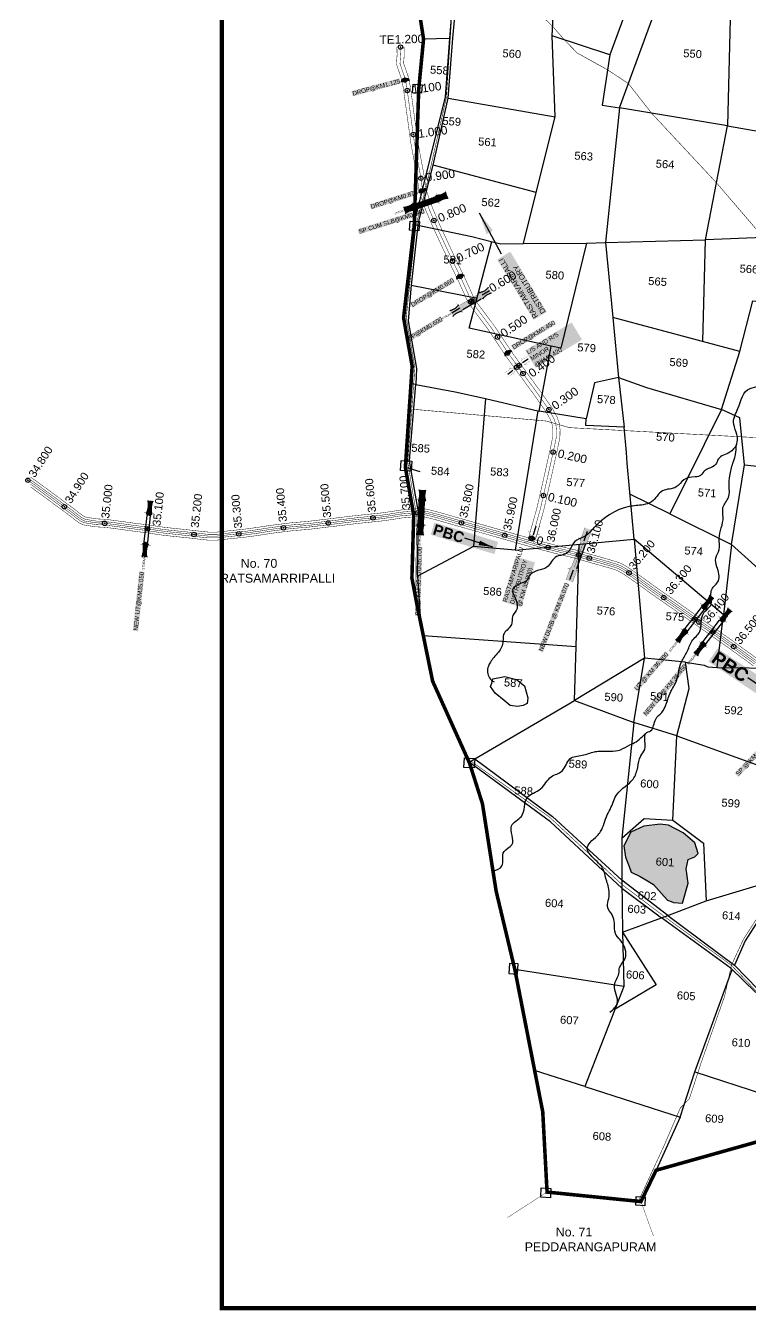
# Model space of a CAD drawing. Header units: inches. Extents: x 201618 to 222325, y 1599056 to 1612709.
# Drawn here: x 201668 to 203298, y 1599129 to 1602019 of the extents above; entities that cross this region are included whole.
import ezdxf
from ezdxf.enums import TextEntityAlignment as Align

# ---------------------------------------------------------------- set-up
doc = ezdxf.new("R2010")
doc.units = ezdxf.units.IN
doc.header["$LTSCALE"] = 15
doc.header["$MEASUREMENT"] = 0
doc.header["$PDMODE"] = 32
doc.header["$PDSIZE"] = 10
doc.linetypes.add('ACAD_ISO02W100', pattern=[15, 12, -3])
doc.linetypes.add('HIDDEN2', pattern=[0.1875, 0.125, -0.0625])
for name, color, linetype in [('CANAL1', 7, 'Continuous'), ('CSMark', 72, 'Continuous'), ('PAPER SIZE', 5, 'Continuous'), ('PLOTS', 7, 'Continuous'), ('PLOTS NO', 7, 'Continuous'), ('RE REMARKS', 7, 'Continuous'), ('ROADS', 1, 'Continuous'), ('STREAMS', 4, 'Continuous'), ('STRUCTURE', 5, 'Continuous'), ('TANKS', 4, 'Continuous'), ('TEXT', 1, 'Continuous'), ('text2', 7, 'Continuous'), ('VILLAGE BOUNDARY STONES', 1, 'Continuous'), ('VILLAGE BOUNDAY', 5, 'Continuous'), ('VILLAGE BOUNDRY', 5, 'Continuous')]:
    doc.layers.add(name, color=color, linetype=linetype)
doc.styles.get("Standard").update_dxf_attribs({"font": 'arial.ttf'})
doc.dimstyles.get("Standard").update_dxf_attribs({"dimtxt": 0.18, "dimasz": 0.18, "dimexe": 0.18, "dimexo": 0.0625, "dimgap": 0.09, "dimtad": 0, "dimtih": 1, "dimtoh": 1, "dimdec": 4, "dimzin": 0, "dimdsep": 46, "dimtxsty": 'Standard', "dimcen": 0.09, "dimadec": 0, "dimazin": 0, "dimtfac": 1, "dimtdec": 4, "dimtofl": 0, "dimtmove": 0, "dimatfit": 3, "dimfxl": 1, "dimtolj": 1, "dimtzin": 0, "dimarcsym": 0})

# ---------------------------------------------------------------- blocks, each defined once
blk = doc.blocks.new('DROP')
h = blk.add_hatch()
h.set_pattern_fill('ANSI31', color=1, scale=10, angle=45)
h.set_pattern_definition([(90, (-324.4107, -25.7687), (-1.25, 0), [])])
h.paths.add_polyline_path([(-9.9, -4.3), (-13.8, 4.1), (13.8, 4.1), (10.2, -4.3)])
at = {"layer": 'STRUCTURE', "color": 5, "const_width": 0.49}
blk.add_lwpolyline([(-9.9, -4.3), (-13.8, 4.1), (13.8, 4.1), (10.2, -4.3), (-9.9, -4.3)], dxfattribs=at)
at = {"layer": 'STRUCTURE', "color": 5}
blk.add_circle((0, 0), 1.33, dxfattribs=at)
blk = doc.blocks.new('SP')
at = {"layer": 'STRUCTURE'}
h = blk.add_hatch(dxfattribs=at)
h.set_pattern_fill('DASH', color=256, scale=8, style=0)
edge = h.paths.add_edge_path()
edge.add_spline(control_points=[(769825.7, 1706742.1), (769825.3, 1706741.8), (769823.8, 1706740.8), (769820.9, 1706740.3), (769817, 1706739.7), (769811.4, 1706738.9), (769804, 1706739.7), (769798.4, 1706741), (769795.6, 1706741.6)], knot_values=[0, 0, 0, 0, 1.613557, 5.24513, 8.624976, 13.470124, 22.190216, 30.746377, 30.746377, 30.746377, 30.746377], degree=3, periodic=0)
edge.add_line((769795.6, 1706741.6), (769792.6, 1706739.6))
edge.add_line((769792.6, 1706739.6), (769732.6, 1706739.6))
edge.add_line((769732.6, 1706739.6), (769729.6, 1706741.6))
edge.add_spline(control_points=[(769729.6, 1706741.6), (769726.9, 1706740.9), (769721.3, 1706739.5), (769713.9, 1706738.5), (769708.3, 1706739.1), (769704.4, 1706739.6), (769701.5, 1706740), (769700, 1706741), (769699.5, 1706741.3)], knot_values=[0, 0, 0, 0, 8.556161, 17.276253, 22.121402, 25.501247, 29.13282, 30.746377, 30.746377, 30.746377, 30.746377], degree=3, periodic=0)
edge.add_line((769699.5, 1706741.3), (769699.5, 1706722.1))
edge.add_spline(control_points=[(769699.5, 1706722.1), (769700, 1706722.4), (769701.4, 1706723.4), (769704.3, 1706724), (769708.2, 1706724.5), (769713.8, 1706725.3), (769721.2, 1706724.5), (769726.8, 1706723.3), (769729.6, 1706722.6)], knot_values=[0, 0, 0, 0, 1.613557, 5.24513, 8.624976, 13.470124, 22.190216, 30.746377, 30.746377, 30.746377, 30.746377], degree=3, periodic=0)
edge.add_line((769729.6, 1706722.6), (769732.6, 1706724.6))
edge.add_line((769732.6, 1706724.6), (769792.6, 1706724.6))
edge.add_line((769792.6, 1706724.6), (769795.6, 1706722.6))
edge.add_spline(control_points=[(769795.6, 1706722.6), (769798.4, 1706723.3), (769803.9, 1706724.8), (769811.3, 1706725.8), (769817, 1706725.1), (769820.9, 1706724.7), (769823.8, 1706724.2), (769825.2, 1706723.3), (769825.7, 1706723)], knot_values=[0, 0, 0, 0, 8.556161, 17.276253, 22.121402, 25.501247, 29.13282, 30.746377, 30.746377, 30.746377, 30.746377], degree=3, periodic=0)
edge.add_line((769825.7, 1706723), (769825.7, 1706742.1))
h.paths.add_polyline_path([(769764.2, 1706732.1, -1), (769761.1, 1706732.1, -1)], flags=0)
h.paths.add_polyline_path([(769761.1, 1706732.1, 1), (769764.2, 1706732.1, 1)], flags=16)
at = {"layer": 'STRUCTURE', "const_width": 0.628}
for points in [[(769726.6, 1706747.6), (769726.6, 1706743.6), (769732.6, 1706739.6), (769792.6, 1706739.6), (769798.6, 1706743.6), (769798.6, 1706747.6)], [(769726.6, 1706716.6), (769726.6, 1706720.6), (769732.6, 1706724.6), (769792.6, 1706724.6), (769798.6, 1706720.6), (769798.6, 1706716.6)]]:
    blk.add_lwpolyline(points, dxfattribs=at)
at = {"layer": 'STRUCTURE', "color": 3}
blk.add_lwpolyline([(769732.6, 1706724.6), (769792.6, 1706724.6)], dxfattribs=at)
blk.add_lwpolyline([(769732.6, 1706724.6), (769792.6, 1706724.6)], dxfattribs=at)
at = {"layer": 'STRUCTURE', "color": 0}
blk.add_circle((769762.6, 1706732.1), 1.55, dxfattribs=at)
at = {"layer": 'STRUCTURE'}
for points in [[(769699.5, 1706741.3), (769700.9, 1706740.5), (769704.4, 1706739.6), (769707.8, 1706739.2), (769712.6, 1706738.8), (769721.3, 1706739.7), (769729.6, 1706741.6)], [(769825.7, 1706742.1), (769824.3, 1706741.3), (769820.8, 1706740.3), (769817.5, 1706739.8), (769812.7, 1706739.2), (769804, 1706739.9), (769795.6, 1706741.6)], [(769699.5, 1706722.1), (769700.9, 1706723), (769704.4, 1706724), (769707.7, 1706724.5), (769712.5, 1706725), (769721.2, 1706724.4), (769729.6, 1706722.6)], [(769825.7, 1706723), (769824.3, 1706723.8), (769820.8, 1706724.7), (769817.4, 1706725.1), (769812.6, 1706725.5), (769803.9, 1706724.6), (769795.6, 1706722.6)]]:
    blk.add_spline(points, degree=3, dxfattribs=at)
at = {"layer": 'STRUCTURE', "color": 0}
blk.add_text('STREAM', height=5, dxfattribs=at).set_placement((769684.3, 1706732.1), align=Align.MIDDLE_CENTER)
for points in [[(769727.4, 1706732.1), (769700.8, 1706732.1)], [(769824.4, 1706732.1), (769800.5, 1706732.1)]]:
    blk.add_leader(points, dimstyle='Standard', override={"dimasz": 10, "dimgap": 0.09, "dimtad": 0}, dxfattribs=at)
blk = doc.blocks.new('UT')
at = {"layer": 'STRUCTURE'}
h = blk.add_hatch(dxfattribs=at)
h.set_pattern_fill('DASH', color=150, scale=8, angle=-39.6278, style=0)
h.set_pattern_definition([(320.372247933, (-4370.464, -6260.8811), (1.40800153113, 0.132407282), [1, -1])])
h.paths.add_polyline_path([(765163, 1700681.9), (765165.6, 1700680.6), (765167.2, 1700680.3), (765169.1, 1700680), (765172.4, 1700679.6), (765176.4, 1700679.3), (765179.5, 1700679.5), (765183.1, 1700679.9), (765187.7, 1700680.9), (765188.9, 1700681.2), (765193.1, 1700682.2), (765196.1, 1700680.2), (765196.1, 1700672.2), (765193.1, 1700670.2), (765190.5, 1700670.8), (765188.1, 1700671.3), (765185.5, 1700671.8), (765183.6, 1700672.1), (765181, 1700672.5), (765180.3, 1700672.5), (765178.5, 1700672.6), (765176.7, 1700672.6), (765174.6, 1700672.5), (765172.5, 1700672.3), (765170.4, 1700672), (765168.5, 1700671.7), (765166.1, 1700671.2), (765165, 1700670.8), (765163, 1700669.7)])
h.paths.add_polyline_path([(765259.1, 1700682.2), (765256.1, 1700680.2), (765256.1, 1700672.2), (765259.1, 1700670.2), (765261.9, 1700671), (765264.4, 1700671.6), (765266.4, 1700672), (765269.1, 1700672.5), (765272.7, 1700673), (765276.1, 1700673.1), (765278.6, 1700672.9), (765281.2, 1700672.7), (765283.9, 1700672.3), (765286.4, 1700671.9), (765288, 1700671.3), (765289.2, 1700670.6), (765289.1, 1700682.7), (765287.6, 1700681.8), (765285.7, 1700681.2), (765283, 1700680.7), (765281.2, 1700680.4), (765276.7, 1700679.9), (765272.7, 1700679.9), (765268.7, 1700680.3), (765264.8, 1700681), (765261.2, 1700681.7)])
at = {"layer": 'STRUCTURE', "color": 150, "const_width": 0.628}
for points in [[(765190.1, 1700688.2), (765190.1, 1700684.2), (765196.1, 1700680.2), (765256.1, 1700680.2), (765262.1, 1700684.2), (765262.1, 1700688.2)], [(765190.1, 1700664.2), (765190.1, 1700668.2), (765196.1, 1700672.2), (765256.1, 1700672.2), (765262.1, 1700668.2), (765262.1, 1700664.2)]]:
    blk.add_lwpolyline(points, dxfattribs=at)
at = {"layer": 'STRUCTURE', "color": 150}
for points in [[(765196.1, 1700680.2), (765256.1, 1700680.2)], [(765196.1, 1700672.2), (765256.1, 1700672.2)], [(765196.1, 1700672.2), (765256.1, 1700672.2)]]:
    blk.add_lwpolyline(points, dxfattribs=at)
at = {"layer": 'STRUCTURE', "color": 0}
blk.add_circle((765226.1, 1700676.2), 1.89, dxfattribs=at)
at = {"layer": 'STRUCTURE', "color": 150}
for points in [[(765163, 1700681.9), (765164.4, 1700681.1), (765167.9, 1700680.2), (765171.2, 1700679.8), (765176.1, 1700679.4), (765184.7, 1700680.3), (765193.1, 1700682.2)], [(765163, 1700669.7), (765164.3, 1700670.6), (765167.8, 1700671.6), (765171.2, 1700672.1), (765176, 1700672.6), (765184.7, 1700672), (765193.1, 1700670.2)], [(765289.1, 1700682.7), (765287.8, 1700681.9), (765284.3, 1700680.9), (765280.9, 1700680.4), (765276.1, 1700679.8), (765267.4, 1700680.5), (765259.1, 1700682.2)], [(765289.2, 1700670.6), (765287.8, 1700671.4), (765284.2, 1700672.3), (765280.9, 1700672.7), (765276.1, 1700673.1), (765267.4, 1700672.2), (765259.1, 1700670.2)]]:
    blk.add_spline(points, degree=3, dxfattribs=at)
at = {"layer": 'STRUCTURE', "color": 0}
blk.add_text('STREAM', height=5, dxfattribs=at).set_placement((765148.2, 1700675.8), align=Align.MIDDLE_CENTER)
for points in [[(765190.9, 1700676), (765164.2, 1700675.8)], [(765289.3, 1700676.7), (765265.4, 1700676.4)]]:
    blk.add_leader(points, dimstyle='Standard', override={"dimasz": 10, "dimgap": 0.09, "dimtad": 0}, dxfattribs=at)
blk = doc.blocks.new('DLB')
at = {"layer": 'STRUCTURE'}
h = blk.add_hatch(dxfattribs=at)
h.set_pattern_fill('DOTS', color=6, scale=20, angle=320.37224793, style=0)
h.paths.add_polyline_path([(769699.5, 1706950), (769699.5, 1706934), (769729.1, 1706934), (769732.1, 1706936), (769792.1, 1706936), (769795.1, 1706934), (769824.7, 1706934), (769824.7, 1706950), (769795.1, 1706950), (769792.1, 1706948), (769732.1, 1706948), (769729.1, 1706950)])
at = {"layer": 'STRUCTURE', "color": 6, "linetype": 'ACAD_ISO02W100', "ltscale": 0.5, "const_width": 0.5}
for points in [[(769699.5, 1706950), (769729.1, 1706950)], [(769699.5, 1706934), (769729.1, 1706934)], [(769795.1, 1706950), (769824.7, 1706950)], [(769795.1, 1706934), (769824.7, 1706934)]]:
    blk.add_lwpolyline(points, dxfattribs=at)
at = {"layer": 'STRUCTURE', "color": 6, "const_width": 0.628}
for points in [[(769726.1, 1706956), (769726.1, 1706952), (769732.1, 1706948), (769792.1, 1706948), (769798.1, 1706952), (769798.1, 1706956)], [(769726.1, 1706928), (769726.1, 1706932), (769732.1, 1706936), (769792.1, 1706936), (769798.1, 1706932), (769798.1, 1706928)], [(769732.1, 1706942), (769792.1, 1706942)]]:
    blk.add_lwpolyline(points, dxfattribs=at)
at = {"layer": 'STRUCTURE', "color": 6}
blk.add_lwpolyline([(769732.1, 1706936), (769792.1, 1706936)], dxfattribs=at)
blk.add_lwpolyline([(769732.1, 1706936), (769792.1, 1706936)], dxfattribs=at)
at = {"layer": 'STRUCTURE', "color": 0}
blk.add_circle((769762.1, 1706942), 1.8, dxfattribs=at)
for points in [[(769703.8, 1706942), (769726.7, 1706942)], [(769818.6, 1706942), (769795.7, 1706942)]]:
    blk.add_leader(points, dimstyle='Standard', override={"dimasz": 10, "dimgap": 0.09, "dimtad": 0}, dxfattribs=at)
blk = doc.blocks.new('OT')
at = {"layer": 'STRUCTURE', "color": 190}
for points, const_width in [([(769751.4, 1706595.8), (769729.4, 1706595.8)], 0.5), ([(769775.2, 1706601.8), (769775.2, 1706597.8), (769769.2, 1706593.8), (769761.8, 1706593.8), (769754.4, 1706593.8), (769748.4, 1706597.8), (769748.4, 1706601.8)], 0.5), ([(769748.4, 1706573), (769748.4, 1706577), (769754.4, 1706581), (769761.8, 1706581), (769761.8, 1706581), (769761.8, 1706581), (769769.2, 1706581), (769775.2, 1706577), (769775.2, 1706573)], 0.5), ([(769761.8, 1706593.8), (769761.8, 1706581)], 2.5), ([(769751.4, 1706579), (769729.4, 1706579)], 0.5)]:
    blk.add_lwpolyline(points, dxfattribs=dict(at, const_width=const_width))
at = {"layer": 'STRUCTURE', "color": 0}
blk.add_circle((769761.8, 1706587.4), 1.87, dxfattribs=at)
blk.add_leader([(769732.6, 1706587.4), (769753.8, 1706587.4)], dimstyle='Standard', override={"dimasz": 10, "dimgap": 0.09, "dimtad": 0}, dxfattribs=at)
blk = doc.blocks.new('SLB')
at = {"layer": 'STRUCTURE'}
h = blk.add_hatch(dxfattribs=at)
h.set_pattern_fill('DOTS', color=6, scale=20, angle=320.3722, style=0)
h.set_pattern_definition([(320.372247934, (-159.4327, -72.9564), (1.2786241598, 0.5641323054), [0, -1.25])])
h.paths.add_polyline_path([(769699.5, 1706871.1), (769699.5, 1706861.1), (769729.1, 1706861.1), (769732.1, 1706863.1), (769792.1, 1706863.1), (769795.1, 1706861.1), (769824.7, 1706861.1), (769824.7, 1706871.1), (769795.1, 1706871.1), (769792.1, 1706869.1), (769732.1, 1706869.1), (769729.1, 1706871.1)])
at = {"layer": 'STRUCTURE', "color": 6, "const_width": 0.628}
for points in [[(769726.1, 1706877.1), (769726.1, 1706873.1), (769732.1, 1706869.1), (769792.1, 1706869.1), (769798.1, 1706873.1), (769798.1, 1706877.1)], [(769726.1, 1706855.1), (769726.1, 1706859.1), (769732.1, 1706863.1), (769792.1, 1706863.1), (769798.1, 1706859.1), (769798.1, 1706855.1)]]:
    blk.add_lwpolyline(points, dxfattribs=at)
at = {"layer": 'STRUCTURE', "color": 6, "linetype": 'ACAD_ISO02W100', "ltscale": 0.5, "const_width": 0.5}
for points in [[(769699.5, 1706871.1), (769729.1, 1706871.1)], [(769699.5, 1706861.1), (769729.1, 1706861.1)], [(769795.1, 1706871.1), (769824.7, 1706871.1)], [(769795.1, 1706861.1), (769824.7, 1706861.1)]]:
    blk.add_lwpolyline(points, dxfattribs=at)
at = {"layer": 'STRUCTURE', "color": 6}
blk.add_lwpolyline([(769732.1, 1706863.1), (769792.1, 1706863.1)], dxfattribs=at)
blk.add_lwpolyline([(769732.1, 1706863.1), (769792.1, 1706863.1)], dxfattribs=at)
at = {"layer": 'STRUCTURE', "color": 0}
blk.add_circle((769762.1, 1706866.1), 1.24, dxfattribs=at)
for points in [[(769703.8, 1706866), (769726.7, 1706866)], [(769818.6, 1706865.8), (769795.7, 1706865.8)]]:
    blk.add_leader(points, dimstyle='Standard', override={"dimasz": 10, "dimgap": 0.09, "dimtad": 0}, dxfattribs=at)
blk = doc.blocks.new('PBC')
at = {"layer": 'STRUCTURE', "color": 5, "insert": (13.6, 8.7), "char_height": 30, "width": 181.057, "attachment_point": 1, "rotation": 325.6347, "bg_fill": 1, "box_fill_scale": 1.1, "bg_fill_color": 7, "bg_fill_true_color": 16777215, "bg_fill_transparency": 0}
blk.add_mtext('{\\fArial|b1|i0|c0|p34;\\C256;PBC}', dxfattribs=at)
at = {"layer": 'PAPER SIZE'}
blk.add_leader([(148.6, -102.5), (80.6, -54.7)], dimstyle='Standard', override={"dimasz": 40, "dimgap": 0.09, "dimtad": 0, "dimtfill": 2, "dimtfillclr": 5}, dxfattribs=at)

msp = doc.modelspace()

# ---------------------------------------------------------------- hatches: boundary and pattern name
at = {"layer": 'TANKS'}
h = msp.add_hatch(dxfattribs=at)
h.set_pattern_fill('DASH', color=256, scale=1.9816, angle=-3.6104)
h.set_pattern_definition([(356.38964, (193844.571, 1595630.348), (6.67528, 5.8829062), [6.2915795, -6.2915795])])
h.paths.add_polyline_path([(203145.9, 1600044.9), (203158.2, 1600089.9), (203153.6, 1600122.3), (203158.3, 1600143.1), (203173.5, 1600149.1), (203181, 1600156.9), (203173.6, 1600180.6), (203146.9, 1600203.7), (203114, 1600220.8), (203095.4, 1600222.8), (203058.9, 1600218.6), (203029.4, 1600204.9), (203013.9, 1600173.8), (203017.7, 1600148.8), (203025.3, 1600127.6), (203029.9, 1600114.8), (203050.2, 1600105.5), (203067.1, 1600095.2), (203080.3, 1600087.1), (203104.5, 1600060), (203112, 1600051.6), (203119.9, 1600048.8), (203125.2, 1600046.7)])
h.paths.add_polyline_path([(203999.5, 1600204.3), (204018.2, 1600197.3), (204032.1, 1600195.4), (204039.2, 1600196.8), (204061.2, 1600203.1), (204066, 1600224.7), (204062.2, 1600234.9), (204046.2, 1600248.3), (204009.5, 1600255.9), (203992, 1600254.4), (203972.2, 1600236.9), (203970.5, 1600226.2), (203979.5, 1600214.4)])

# ---------------------------------------------------------------- linework, layer by layer
at = {"color": 3}
for p in [(202558, 1600924, 33), (201941.6, 1600887.3), (202807.1, 1600865.8), (202843.3, 1600845.6), (202912.1, 1600828.4), (203173.1, 1600684.2), (203213.9, 1600655.4, 28), (203260.7, 1600622.4)]:
    msp.add_point(p, dxfattribs=at)
at = {"layer": 'CANAL1', "color": 200, "const_width": 1}
for points in [[(202799.4, 1600868), (202817.8, 1600932.9), (202834.1, 1601004.3), (202848.2, 1601067.4), (202853.9, 1601095.4), (202854.1, 1601109.2), (202852.9, 1601120.2), (202848.7, 1601132.6), (202838.9, 1601150.4), (202811.3, 1601189.5), (202752.3, 1601270.3), (202707.8, 1601336.6), (202671.6, 1601385), (202659.9, 1601404.3), (202642.6, 1601442.4), (202618.4, 1601492.7), (202583.3, 1601568), (202567.9, 1601604.5), (202560.7, 1601624.5), (202553, 1601647.6), (202548.3, 1601680), (202534.4, 1601755.4), (202517.6, 1601878.6), (202513.7, 1601898.7), (202501.9, 1601932.8), (202503.5, 1601954.2), (202503, 1601971.1)], [(202814.8, 1600863.6), (202833.3, 1600928.9), (202849.7, 1601000.8), (202863.8, 1601064.1), (202869.8, 1601093.6), (202870.2, 1601109.9), (202868.6, 1601123.7), (202863.4, 1601139), (202852.5, 1601158.9), (202824.3, 1601198.8), (202765.4, 1601279.5), (202720.8, 1601345.9), (202684.9, 1601394), (202674.1, 1601411.8), (202657.1, 1601449.2), (202632.9, 1601499.5), (202597.9, 1601574.5), (202582.8, 1601610.3), (202575.8, 1601629.7), (202568.7, 1601651.3), (202564.1, 1601682.6), (202550.2, 1601757.9), (202533.4, 1601881.2), (202529.2, 1601902.8), (202518.1, 1601935), (202519.5, 1601953.8), (202519, 1601971.5)], [(201678.9, 1601003.4), (201697.1, 1600990.8), (201772.8, 1600934.9), (201788.7, 1600922.7), (201796.8, 1600916.8), (201802.8, 1600913.8), (201810.2, 1600912.5), (201827.8, 1600909.8), (201844.5, 1600908.9), (201864.6, 1600906.6), (201913.8, 1600899.8), (201940.1, 1600896.6), (201943, 1600896.2), (201981, 1600890.6), (202047.1, 1600883.6), (202056.6, 1600882.4), (202078.8, 1600880), (202096.8, 1600879.9), (202108.9, 1600881.2), (202130.7, 1600883.5), (202160, 1600886.6), (202188.8, 1600890.5), (202219.7, 1600895.3), (202268.4, 1600901.3), (202301.5, 1600903.9), (202410.5, 1600917.1), (202458.7, 1600922.1), (202469, 1600923.2), (202491.8, 1600926.5), (202513.2, 1600929.9), (202540.9, 1600932.1), (202561.1, 1600933.1), (202574.4, 1600930.6), (202599.2, 1600924), (202810, 1600863.9), (202834.2, 1600857.2), (202845.6, 1600854.3), (202865.6, 1600849.1), (202908.5, 1600838.8), (202939.6, 1600829.7), (202963.6, 1600823.1), (202997, 1600813.3), (203008.3, 1600809.1), (203023.9, 1600800.1), (203037.4, 1600790.6), (203053.8, 1600779.3), (203082.9, 1600758), (203128.7, 1600726.2), (203218.3, 1600663.6), (203257.5, 1600635.9), (203266, 1600629.7), (203315.6, 1600593.8)], [(201678.9, 1600981.5), (201686.6, 1600976.2), (201762, 1600920.6), (201777.9, 1600908.3), (201787.3, 1600901.4), (201797.1, 1600896.5), (201807.4, 1600894.7), (201826, 1600891.8), (201843.1, 1600891), (201862.3, 1600888.8), (201911.5, 1600882), (201937.6, 1600878.8), (201940.3, 1600878.4), (201978.8, 1600872.7), (202045, 1600865.8), (202054.5, 1600864.5), (202077.8, 1600862), (202097.7, 1600861.9), (202110.8, 1600863.3), (202132.6, 1600865.6), (202162.2, 1600868.7), (202191.4, 1600872.6), (202222.2, 1600877.5), (202270.2, 1600883.4), (202303.2, 1600886), (202412.5, 1600899.2), (202460.6, 1600904.2), (202471.3, 1600905.3), (202494.5, 1600908.7), (202515.3, 1600912), (202542.1, 1600914.2), (202559.8, 1600915), (202570.5, 1600913), (202594.4, 1600906.7), (202805.1, 1600846.6), (202829.6, 1600839.8), (202841, 1600836.9), (202861.2, 1600831.6), (202903.9, 1600821.4), (202934.7, 1600812.4), (202958.7, 1600805.8), (202991.3, 1600796.3), (203000.5, 1600792.8), (203014.2, 1600784.9), (203027.1, 1600775.8), (203043.4, 1600764.6), (203072.4, 1600743.4), (203118.4, 1600711.4), (203208, 1600648.8), (203247, 1600621.2), (203255.4, 1600615.2), (203305, 1600579.3)]]:
    msp.add_lwpolyline(points, dxfattribs=at)
at = {"layer": 'CANAL1', "color": 1, "linetype": 'HIDDEN2', "ltscale": 4, "const_width": 1}
for points in [[(202807.1, 1600865.8), (202825.5, 1600930.9), (202841.9, 1601002.6), (202856, 1601065.8), (202861.9, 1601094.5), (202862.1, 1601109.5), (202860.8, 1601121.9), (202856.1, 1601135.8), (202845.7, 1601154.7), (202817.8, 1601194.2), (202758.9, 1601274.9), (202714.3, 1601341.3), (202678.2, 1601389.5), (202667, 1601408), (202649.9, 1601445.8), (202625.6, 1601496.1), (202590.6, 1601571.2), (202575.3, 1601607.4), (202568.2, 1601627.1), (202560.8, 1601649.4), (202556.2, 1601681.3), (202542.3, 1601756.7), (202525.5, 1601879.9), (202521.4, 1601900.7), (202510, 1601933.9), (202511.5, 1601954), (202511, 1601971.3)], [(201671.1, 1600997.8), (201691.8, 1600983.5), (201767.4, 1600927.8), (201783.3, 1600915.5), (201792.1, 1600909.1), (201799.9, 1600905.1), (201808.8, 1600903.6), (201826.9, 1600900.8), (201843.8, 1600900), (201863.4, 1600897.7), (201912.6, 1600890.9), (201938.9, 1600887.7), (201941.6, 1600887.3), (201979.9, 1600881.7), (202046, 1600874.7), (202055.5, 1600873.5), (202078.3, 1600871), (202097.2, 1600870.9), (202109.8, 1600872.3), (202131.7, 1600874.6), (202161.1, 1600877.7), (202190.1, 1600881.6), (202221, 1600886.4), (202269.3, 1600892.4), (202302.3, 1600894.9), (202411.5, 1600908.2), (202459.6, 1600913.1), (202470.1, 1600914.2), (202493.1, 1600917.6), (202514.3, 1600921), (202541.5, 1600923.1), (202560.4, 1600924.1), (202572.5, 1600921.8), (202596.8, 1600915.4), (202807.5, 1600855.3), (202831.9, 1600848.5), (202843.3, 1600845.6), (202863.4, 1600840.4), (202906.2, 1600830.1), (202937.1, 1600821.1), (202961.2, 1600814.5), (202994.1, 1600804.8), (203004.4, 1600800.9), (203019, 1600792.5), (203032.2, 1600783.2), (203048.6, 1600772), (203077.7, 1600750.7), (203123.5, 1600718.8), (203213.2, 1600656.2), (203252.3, 1600628.6), (203260.7, 1600622.4), (203310.3, 1600586.5)]]:
    msp.add_lwpolyline(points, dxfattribs=at)
at = {"layer": 'CANAL1', "color": 5, "const_width": 1}
for points in [[(201678.9, 1600997.3), (201694.1, 1600986.7), (201769.8, 1600931), (201785.7, 1600918.7), (201794.2, 1600912.5), (201801.2, 1600909), (201809.4, 1600907.6), (201827.3, 1600904.8), (201844.1, 1600904), (201863.9, 1600901.7), (201913.2, 1600894.9), (201939.4, 1600891.7), (201942.2, 1600891.3), (201980.4, 1600885.6), (202046.5, 1600878.7), (202056, 1600877.5), (202078.5, 1600875), (202097, 1600874.9), (202109.4, 1600876.3), (202131.2, 1600878.6), (202160.6, 1600881.6), (202189.5, 1600885.5), (202220.4, 1600890.4), (202268.9, 1600896.4), (202302, 1600898.9), (202411, 1600912.1), (202459.2, 1600917.1), (202469.6, 1600918.2), (202492.5, 1600921.6), (202513.8, 1600925), (202541.3, 1600927.1), (202560.7, 1600928.1), (202573.3, 1600925.7), (202597.9, 1600919.2), (202808.6, 1600859.1), (202832.9, 1600852.4), (202844.3, 1600849.4), (202864.4, 1600844.2), (202907.2, 1600834), (202938.2, 1600824.9), (202962.3, 1600818.3), (202995.4, 1600808.6), (203006.1, 1600804.6), (203021.2, 1600795.9), (203034.5, 1600786.5), (203050.9, 1600775.3), (203080, 1600754), (203125.8, 1600722.1), (203215.5, 1600659.5), (203254.6, 1600631.8), (203263, 1600625.7), (203312.6, 1600589.8)], [(201678.9, 1600987.6), (201689.5, 1600980.2), (201765, 1600924.6), (201780.9, 1600912.3), (201790, 1600905.7), (201798.7, 1600901.3), (201808.2, 1600899.7), (201826.5, 1600896.8), (201843.5, 1600896), (201862.9, 1600893.7), (201912.1, 1600887), (201938.3, 1600883.8), (201941.1, 1600883.3), (201979.4, 1600877.7), (202045.6, 1600870.7), (202055.1, 1600869.5), (202078, 1600867), (202097.5, 1600866.9), (202110.3, 1600868.3), (202132.1, 1600870.6), (202161.6, 1600873.7), (202190.7, 1600877.6), (202221.5, 1600882.5), (202269.7, 1600888.4), (202302.7, 1600891), (202411.9, 1600904.2), (202460.1, 1600909.2), (202470.6, 1600910.3), (202493.7, 1600913.7), (202514.7, 1600917), (202541.8, 1600919.1), (202560.2, 1600920.1), (202571.6, 1600917.9), (202595.7, 1600911.5), (202806.5, 1600851.4), (202830.9, 1600844.7), (202842.3, 1600841.7), (202862.4, 1600836.5), (202905.2, 1600826.3), (202936, 1600817.2), (202960.1, 1600810.6), (202992.9, 1600801), (203002.7, 1600797.3), (203016.9, 1600789.1), (203030, 1600779.9), (203046.3, 1600768.7), (203075.3, 1600747.4), (203121.2, 1600715.5), (203210.9, 1600652.9), (203249.9, 1600625.3), (203258.4, 1600619.2), (203307.9, 1600583.3)]]:
    msp.add_lwpolyline(points, dxfattribs=at)
at = {"layer": 'PLOTS'}
for points in [[(202542, 1601571.6), (202550.2, 1601570.6), (202584.9, 1601705.6), (202618.5, 1601856.4), (202628.8, 1601991.5), (202639.8, 1602113.3), (202754.4, 1602111.1), (202767.6, 1602274.3), (202665.7, 1602363.7)], [(204392.2, 1601613.4), (204265.5, 1601695.5), (203687.6, 1601836.3), (203710.5, 1602020.4), (203735.3, 1602266), (203646, 1602313), (203314.1, 1602277.8), (203130.3, 1602301), (203158.1, 1602365.7), (203102.9, 1602358.1), (203099.8, 1602341.2), (202745.3, 1602371.7), (202665.7, 1602363.7), (202571.9, 1602268.6), (202561.7, 1602227.7), (202631.4, 1602113.3), (202621.4, 1601990.2), (202563, 1601989.3)], [(203168.9, 1602296.2), (203105.8, 1602112.8), (203254.4, 1602095.2), (203247.1, 1601794), (203003.6, 1601834.4), (203105.8, 1602112.8)], [(202862.7, 1602270.8), (202852.1, 1602186.6), (203037.5, 1602105.5), (202982.3, 1601953.8), (202852.6, 1601996.5), (202858.1, 1602110.2), (202754.4, 1602111.1)], [(203247.1, 1601794), (203392.7, 1601768.5), (203437.6, 1601764.4), (203476.8, 1601758.9), (203533.5, 1602061.3), (203369.3, 1602080.2), (203315.9, 1602090.7), (203254.4, 1602095.2)], [(202621.4, 1601990.2), (202611.6, 1601859.1), (202542.3, 1601580.6)], [(202618.5, 1601856.4), (202859.4, 1601814.6), (202852.6, 1601996.5)], [(202982.3, 1601953.8), (202965, 1601840.7), (203003.6, 1601834.4)], [(202787.6, 1601529.7), (202816.6, 1601644.3), (202859.4, 1601814.6)], [(203003.6, 1601834.4), (202972.7, 1601531.7), (203197.2, 1601537.4), (203247.1, 1601794)], [(202816.6, 1601644.3), (202584.9, 1601705.6)], [(202550.2, 1601570.6), (202535.1, 1601435.4), (202528.3, 1601355.6), (202547, 1601248.4), (202545.7, 1601212.2), (202534.7, 1601213.5)], [(202550.2, 1601570.6), (202671.9, 1601545.4), (202718.2, 1601533.3), (202736.6, 1601528.5), (202787.6, 1601529.7), (202929.8, 1601530.3), (202972.7, 1601531.7)], [(202545.7, 1601212.2), (202633.9, 1601195.9), (202702.2, 1601180.3), (202823.1, 1601152.2), (202850.2, 1601298.2), (202665.4, 1601339.1), (202716.3, 1601533.8)], [(202972.7, 1601531.7), (202988.9, 1601362.6), (203001.6, 1601227.5), (202948, 1601216.1), (202928.9, 1601134.5), (202823.1, 1601152.2)], [(202929.8, 1601530.3), (202872.1, 1601294.2), (202850.2, 1601298.2)], [(203191.4, 1601308.6), (203197.2, 1601537.4)], [(203458.2, 1601548.1), (203197.2, 1601537.4)], [(202535.1, 1601435.4), (202680.6, 1601407.4), (202683.2, 1601407.4)], [(203274.6, 1601286.4), (203304.2, 1601400.2), (203432.5, 1601386.1), (203582.8, 1601371.6)], [(203233.4, 1601156.1), (203274.6, 1601286.4), (202988.9, 1601362.6)], [(202549.5, 1600780.8), (202551.9, 1600924.6), (202531.4, 1601039.3), (202533, 1601060), (202545.7, 1601212.2)], [(203001.6, 1601227.5), (203014.4, 1601115.8)], [(203001.6, 1601227.5), (203065, 1601205.4), (203233.4, 1601156.1), (203117.2, 1600921.1), (203027.4, 1600965.5)], [(202702.2, 1601180.3), (202675.7, 1600847.4)], [(202819.8, 1601153), (202769.3, 1600839.3), (202675.7, 1600847.4), (202549.5, 1600780.8), (202556, 1600678.5)], [(203117.2, 1600921.1), (203256.1, 1600851.8), (203285.5, 1601031.7), (203275, 1601137.4), (203233.4, 1601156.1)], [(202769.3, 1600839.3), (203036.7, 1600864.3), (203021.1, 1601035.1), (203020, 1601058.9), (203014.4, 1601115.8), (202927.9, 1601119.9), (202928.9, 1601134.5)], [(203285.5, 1601031.7), (203482.1, 1601011.1), (203405.5, 1600717.8), (203256.1, 1600851.8)], [(203036.7, 1600864.3), (203060.2, 1600596.6), (202902.3, 1600500.9), (202906.1, 1600622.8), (202913.1, 1600852.7)], [(203256.1, 1600851.8), (203237.7, 1600693.6), (203036.7, 1600864.3)], [(203223.3, 1600575.5), (203368.3, 1600573.7), (203405.5, 1600717.8)], [(203152.4, 1600587.1), (203194.2, 1600580.5), (203202.8, 1600577), (203223.3, 1600575.5), (203237.7, 1600693.6)], [(202562.4, 1600647.1), (202906.1, 1600622.8)], [(202902.3, 1600500.9), (203035.9, 1600451.5), (203060.2, 1600596.6)], [(203133.2, 1600421.6), (203160.5, 1600527.9), (203152.4, 1600587.1), (203060.2, 1600596.6)], [(202665.3, 1600362.7), (202902.3, 1600500.9)], [(203035.9, 1600451.5), (203009.1, 1600191.5), (203009.3, 1600097.2), (203010.6, 1599980.2), (203112.9, 1600017.5), (203009.3, 1600097.2)], [(203123.9, 1600231.7), (203133.2, 1600421.6), (203035.9, 1600451.5)], [(203133.2, 1600421.6), (203371.6, 1600335.4), (203378.8, 1600104.4)], [(202678.1, 1600370.2), (202853.4, 1600240.1), (203009.3, 1600097.2)], [(203009.5, 1600078.6), (202848.7, 1600227.8), (202665.3, 1600362.7)], [(203009.1, 1600191.5), (203059.1, 1600235.8), (203123.9, 1600231.7), (203192.7, 1600180.4), (203199.2, 1600050.3)], [(203112.9, 1600017.5), (203199.2, 1600050.3), (203378.8, 1600104.4), (203287, 1599960.3), (203262.7, 1599905.4)], [(203009.5, 1600078.6), (203098.2, 1600012.1)], [(203112.9, 1600017.5), (203262.7, 1599905.4), (203314.8, 1599851.4), (203420.2, 1599789.9), (203520, 1599749.9), (203596.3, 1599723.9), (203746.9, 1599676.4)], [(203536.4, 1599735.4), (203430.5, 1599779.5), (203380.5, 1599805.4), (203310.2, 1599845.1), (203254.9, 1599898.3), (203098.2, 1600012.1)], [(203010.6, 1599980.2), (203013.8, 1599857.3), (202768.4, 1599896)], [(203010.6, 1599980.2), (203086.1, 1599861.1), (202994, 1599806.9)], [(203140.6, 1599563.9), (203173.2, 1599665.4), (203257.7, 1599895.6)], [(203013.8, 1599857.3), (202925.8, 1599632.8), (202813, 1599668.7)], [(203173.2, 1599665.4), (203330.5, 1599615), (203380.5, 1599805.4)], [(202925.8, 1599632.8), (203140.6, 1599563.9), (203086.2, 1599444.2)]]:
    msp.add_lwpolyline(points, dxfattribs=at)
at = {"layer": 'ROADS', "const_width": 1.19}
for points in [[(202690.3, 1602352.8), (202631.4, 1602113.3), (202614.4, 1601857.8), (202569.6, 1601659.2), (202546.1, 1601571.1), (202524, 1601363), (202543.5, 1601249.3), (202527.5, 1601036.9), (202547.3, 1600917.7), (202545.2, 1600732.2)], [(203802.1, 1601130.7), (203692.5, 1601252.7), (203638.4, 1601295.5), (203571.8, 1601336), (203530.8, 1601363.5), (203504.3, 1601379.2), (203387.3, 1601483.8), (203327.7, 1601542.7), (203222.2, 1601665.7), (203076.3, 1601822.3), (203023.7, 1601889.3), (202977.2, 1601920), (202908.7, 1601958), (202879.7, 1601987.6), (202853.6, 1602017.8), (202797.2, 1602071.7), (202756.8, 1602098.6), (202748.8, 1602111.2), (202685.3, 1602332.5)], [(202536.5, 1601156.6), (202838.9, 1601129.9), (202891.2, 1601115), (203330.5, 1601091.6), (203400.5, 1601097.6), (203505, 1601093.4), (203669.9, 1601104.2), (203779.4, 1601126.1), (203802.1, 1601130.7), (203904.9, 1601132.5), (204132.2, 1601122.4), (204453.1, 1601113), (204643.6, 1601146.1), (204788.1, 1601231.1), (205021.4, 1601322.3), (205150.1, 1601455.4), (205189.7, 1601518.3), (205213.7, 1601557.2), (205232.5, 1601610), (205240.4, 1601735.5), (205234.2, 1601923), (205199.8, 1601984.9), (205159.6, 1602058.2)], [(203255.7, 1599905.4), (203103.9, 1600015.7), (203009.5, 1600087.1), (202912.6, 1600177.4), (202845.6, 1600239.4), (202662, 1600370.1)], [(204163.5, 1600300.4), (204099.2, 1600287.7), (203931, 1600233.9), (203901.4, 1600230.4), (203778.7, 1600220), (203661.4, 1600144.1), (203527.9, 1600126.1), (203419.4, 1600105.4), (203357.1, 1600070.3), (203347.9, 1600065.1), (203282.6, 1599963.6), (203255.7, 1599905.4), (203240.3, 1599835.6), (203187.7, 1599686.6), (203160.9, 1599604.6), (203140.6, 1599584.1), (203105.2, 1599501.7), (203046.4, 1599374.4)], [(203738.3, 1599673.8), (203534.6, 1599739.8), (203415.5, 1599790.6), (203309.9, 1599848.8), (203255.7, 1599905.4)]]:
    msp.add_lwpolyline(points, dxfattribs=at)
at = {"layer": 'STREAMS'}
for points in [[(205092.1, 1602002.7), (205080.2, 1601972.8), (205058, 1601951), (205046.3, 1601920.1), (205018, 1601917.3), (204995.2, 1601918.2), (204965.2, 1601912.2), (204950.1, 1601912.4), (204939.1, 1601917), (204912.3, 1601922), (204892.6, 1601928.5), (204868.8, 1601941.7), (204859.4, 1601946.3), (204826.8, 1601956.7), (204812.7, 1601968.7), (204814.9, 1601988.8), (204821.3, 1602018.8), (204806.5, 1602042.1), (204795.9, 1602065.8), (204778.7, 1602089.9), (204759.9, 1602103.8), (204741.9, 1602134.2), (204728.9, 1602161.3), (204720.5, 1602171.1), (204692.2, 1602196.8), (204653.3, 1602210.3), (204627.2, 1602218.7), (204618.4, 1602220.3), (204608.1, 1602217.6), (204596.9, 1602220.6), (204586.4, 1602226.6), (204575.9, 1602229.4), (204550, 1602226.9), (204544.7, 1602226.4), (204517.2, 1602237.8), (204501, 1602236.7), (204482.8, 1602239.8), (204467.7, 1602246.1), (204451.7, 1602246.8), (204443.2, 1602247.1), (204411.3, 1602262.2), (204393.8, 1602263.3), (204376.1, 1602271.4), (204363.2, 1602282.2), (204345, 1602282.1), (204335.4, 1602285.5), (204297.3, 1602317.4), (204288.3, 1602331.1), (204278.1, 1602342.4), (204253.3, 1602351.9), (204231.2, 1602357.2), (204216.2, 1602361.4), (204206.8, 1602364.8), (204194.9, 1602370.1), (204185.8, 1602378), (204182, 1602389.8), (204178.8, 1602401.1), (204175.8, 1602407.6), (204154.1, 1602424.4), (204134.9, 1602422.8), (204121.2, 1602418.3), (204096.1, 1602422.9), (204083.5, 1602422), (204064, 1602414.3), (204047.7, 1602415.3), (204032.3, 1602412.6), (204003.2, 1602395.5), (203993.1, 1602389.7), (203985.7, 1602388.5), (203952.6, 1602369.8), (203936.6, 1602359.8), (203913.8, 1602358.2), (203902.9, 1602357.2), (203873.7, 1602340.7), (203852.3, 1602325.8), (203835.1, 1602322), (203827.1, 1602323.2), (203814.5, 1602330.3), (203787.3, 1602339.6), (203769.9, 1602343.6), (203751, 1602346.8), (203733.9, 1602350.2), (203720, 1602361.1), (203697.8, 1602370.1), (203682.9, 1602377.8), (203659, 1602380.9), (203637.6, 1602384.8), (203625.6, 1602375.8), (203582.2, 1602330.7), (203533.5, 1602328.9), (203488.7, 1602321.9), (203455.9, 1602326.3), (203426.7, 1602327.3), (203392.3, 1602342.8), (203366.8, 1602347.2), (203355.2, 1602355.8), (203332.8, 1602350.3), (203320.3, 1602345.8), (203286.7, 1602334.6), (203260.2, 1602330.3), (203235.3, 1602316.6), (203194.9, 1602301.5), (203181.6, 1602289), (203165.4, 1602286), (203151.9, 1602281.1), (203117.9, 1602273.3), (203096.8, 1602270.6), (203086.9, 1602274.1), (203051.1, 1602280), (203006.6, 1602300.3), (202971.2, 1602296.6), (202939, 1602271.9), (202927.2, 1602250.6), (202909.2, 1602243.7), (202889.7, 1602241.8), (202874.6, 1602235.5), (202857.4, 1602228.7), (202834.4, 1602232.9), (202819.5, 1602237.5), (202772.4, 1602246.3), (202758.2, 1602268.3), (202738.1, 1602278.4), (202732.3, 1602288.7), (202739.5, 1602309.8), (202740.6, 1602332), (202736.4, 1602354), (202727.7, 1602374.2), (202723.6, 1602383.3), (202719.9, 1602406.7), (202718.5, 1602433.7), (202741.9, 1602455.5), (202767.2, 1602470.4), (202791.2, 1602487.1), (202808, 1602503.1), (202819.1, 1602527.1), (202834.7, 1602545.4), (202843, 1602556), (202852.6, 1602577.6), (202859.9, 1602585.7), (202874.7, 1602584.9), (202886.6, 1602582.8), (202914.3, 1602587.6), (202933.5, 1602582.8), (202943.5, 1602582.7), (202958.9, 1602581), (202974.3, 1602576.5), (202981.8, 1602574.7), (203007.6, 1602577.9), (203025, 1602599.6), (203049.1, 1602615), (203064.4, 1602624.3), (203071.4, 1602631.7), (203077.5, 1602635.8)], [(202982.4, 1599800.1), (202999, 1599819.6), (202992.5, 1599860.7), (203002.3, 1599886.7), (203004.2, 1599900.6), (203016.4, 1599920.9), (203017, 1599941.6), (203005.3, 1599962.3), (202994.7, 1599977), (202992.6, 1600000.4), (202988.1, 1600017.1), (202976.9, 1600037.8), (202979.8, 1600055.7), (202977.4, 1600087.8), (202975.2, 1600094.3), (202967.8, 1600120.2), (202942.5, 1600149.2), (202931.4, 1600168.6), (202937.7, 1600182), (202953.5, 1600196.3), (202961.4, 1600206.4), (202976.4, 1600243.7), (202984.6, 1600260.4), (202998.7, 1600290.6), (203034.4, 1600324.3), (203044.9, 1600350.3), (203051.8, 1600376.4), (203060.7, 1600391), (203060.6, 1600417.3), (203063, 1600426.9), (203073.8, 1600433.1), (203085.3, 1600459.4), (203099, 1600474.3), (203117.8, 1600517.8), (203132.3, 1600545.5), (203143.2, 1600588.1), (203155.7, 1600609.8), (203166.9, 1600634.6), (203184.4, 1600656.2), (203192.6, 1600696.8), (203209.9, 1600717.2), (203209.5, 1600737.6), (203211.7, 1600750.9), (203226.3, 1600770.4), (203223.1, 1600802), (203220.5, 1600821.7), (203228, 1600840.8), (203228.2, 1600865.7), (203237.1, 1600914), (203236.7, 1600935.3), (203249.1, 1600958.1), (203250.7, 1600984.4), (203252.2, 1601006.8), (203259.1, 1601035.1), (203265.9, 1601060.5), (203267.5, 1601077.1), (203269, 1601082.2), (203260.5, 1601127.7), (203270.3, 1601158), (203297.6, 1601203.3), (203317, 1601209.6), (203333.8, 1601229.3), (203354.9, 1601234.8), (203369.5, 1601246.6), (203377.1, 1601257.6), (203413.7, 1601280.1), (203420.9, 1601287.2), (203444.9, 1601295.7), (203459.9, 1601307.1), (203471.7, 1601322.4), (203489.5, 1601328.6), (203530.3, 1601376.7), (203540.3, 1601379.3), (203574.7, 1601379.6), (203615, 1601363.5), (203632.4, 1601334.6), (203662.3, 1601316.1), (203673.6, 1601305.2), (203688.4, 1601284.8), (203713.5, 1601268), (203722.7, 1601249.1), (203739.9, 1601236.4), (203753.8, 1601219.4), (203760.2, 1601205.3), (203767.5, 1601193.7), (203776.8, 1601189.7), (203784.9, 1601177.6), (203796.9, 1601161.6), (203795.9, 1601162.2)], [(203267.3, 1601076.1), (203252.1, 1601059.6), (203226.3, 1601044.7), (203220.1, 1601031.8), (203204.1, 1601022.8), (203193.7, 1601016.2), (203183.5, 1601005.7), (203173.8, 1601004.2), (203148.5, 1600997.4), (203131.6, 1600981.5), (203100.9, 1600972.8), (203076, 1600948.3), (203057.1, 1600941.6), (203025.3, 1600937.5), (202945.5, 1600888.9), (202923.8, 1600869.2), (202903.5, 1600859), (202891.9, 1600840), (202881, 1600830.1), (202862.3, 1600824.8), (202840.1, 1600801), (202819.7, 1600793.3), (202801.7, 1600782.4), (202793.8, 1600769.4), (202781.4, 1600764.5), (202762.7, 1600747.7), (202770.9, 1600728.7), (202772.9, 1600718.8), (202773.3, 1600707.9), (202764.1, 1600692.3), (202762.2, 1600680.1), (202759.7, 1600670.1), (202742.8, 1600649.3), (202741.7, 1600634.4), (202731.3, 1600609.6), (202720.9, 1600598.2), (202713.6, 1600587.3), (202708.8, 1600578.5), (202711.3, 1600551.9), (202721.6, 1600542.8)], [(202719.2, 1600117.2), (202739.4, 1600129), (202744.1, 1600161.3), (202761.7, 1600176.4), (202761, 1600219.2), (202783.1, 1600240.5), (202796.1, 1600282.6), (202826.3, 1600302.4), (202850.4, 1600329.6), (202874.7, 1600342.5), (202892.5, 1600369.9), (202920.2, 1600377.8), (202947.3, 1600385.6), (202959.1, 1600387.2), (203005.9, 1600390.5), (203027.3, 1600401.4), (203041.3, 1600408.2), (203055.3, 1600420.2), (203061.3, 1600426)]]:
    msp.add_spline(points, degree=3, dxfattribs=at)
at = {"layer": 'TANKS'}
for points in [[(202718.7, 1600549.9), (202745.8, 1600555.1), (202772, 1600548.5), (202790.4, 1600533.9), (202797.7, 1600507), (202795.9, 1600494.3), (202787, 1600490.1), (202774.7, 1600487.4), (202758, 1600489.9), (202744.1, 1600501.1), (202723.8, 1600517.4), (202713.4, 1600532.5), (202716.4, 1600539.9)], [(203145.9, 1600044.9), (203158.2, 1600089.9), (203153.6, 1600122.3), (203158.3, 1600143.1), (203173.5, 1600149.1), (203181, 1600156.9), (203173.6, 1600180.6), (203146.9, 1600203.7), (203114, 1600220.8), (203095.4, 1600222.8), (203058.9, 1600218.6), (203029.4, 1600204.9), (203013.9, 1600173.8), (203017.7, 1600148.8), (203025.3, 1600127.6), (203029.9, 1600114.8), (203050.2, 1600105.5), (203067.1, 1600095.2), (203080.3, 1600087.1), (203104.5, 1600060), (203112, 1600051.6), (203119.9, 1600048.8), (203125.2, 1600046.7)]]:
    msp.add_lwpolyline(points, close=True, dxfattribs=at)
at = {"layer": 'text2', "color": 5, "const_width": 10}
msp.add_lwpolyline([(202109, 1611768.4), (210966.4, 1611768.4), (210966.4, 1599134.1), (202109, 1599134.1)], close=True, dxfattribs=at)
at = {"layer": 'text2', "color": 2}
msp.add_lwpolyline([(202522.1, 1601025.9), (202555, 1601016)], dxfattribs=at)
at = {"layer": 'text2', "color": 2, "linetype": 'Continuous'}
for p in [(202511, 1601971.3), (202526.3, 1601873.7), (202539.8, 1601774.6), (202557, 1601676.1), (202586.4, 1601581.1), (202628.4, 1601490.3), (202671.7, 1601400.2), (202729.5, 1601318.7), (202786.7, 1601236.7), (202845.1, 1601155.5), (202854.7, 1601060), (202832.7, 1600962.4)]:
    msp.add_point(p, dxfattribs=at)
at = {"layer": 'text2', "color": 3, "linetype": 'Continuous'}
for p in [(202521, 1601897, 9), (202559, 1601648, 8), (202568, 1601621, 7), (202645, 1601455, 6), (202669, 1601398, 5), (202752, 1601283, 4), (202778, 1601255, 3), (202773, 1601251, 2), (202805, 1600866, 1)]:
    msp.add_point(p, dxfattribs=at)
at = {"layer": 'text2', "color": 5, "linetype": 'Continuous'}
for p in [(201672.8, 1600996.6), (201754.8, 1600937.1), (202449.3, 1600912.1), (202549.9, 1600923.6), (201845.5, 1600899.8), (202247.9, 1600889.7), (202348.6, 1600900.5), (202648.2, 1600900.7), (202046.6, 1600874.6), (202147.4, 1600876.2), (202745.6, 1600872.9), (202843.2, 1600845.6), (202935.8, 1600821.4), (203025.2, 1600788.2), (203103.5, 1600732.7), (203182.3, 1600677.8)]:
    msp.add_point(p, dxfattribs=at)
at = {"layer": 'VILLAGE BOUNDARY STONES'}
for points in [[(202539.5, 1601887.6), (202559.9, 1601886.3), (202558.7, 1601867.3), (202538.3, 1601868.6)], [(202532.7, 1601579.9), (202553.9, 1601578.6), (202552.6, 1601558.1), (202531.4, 1601559.4)], [(202512.7, 1601041.4), (202536.9, 1601039.9), (202535.4, 1601017), (202511.2, 1601018.5)], [(202654.8, 1600372.4), (202678.3, 1600371), (202677, 1600349.3), (202653.4, 1600350.7)], [(202775.9, 1599908.3), (202756.6, 1599909.5), (202755.2, 1599886.8), (202774.5, 1599885.6)], [(202828, 1599404.9), (202849.7, 1599403.5), (202848.3, 1599381.9), (202826.7, 1599383.3)], [(203041.6, 1599385.4), (203061.9, 1599384.1), (203060.7, 1599364), (203040.3, 1599365.3)]]:
    msp.add_lwpolyline(points, close=True, dxfattribs=at)
at = {"layer": 'VILLAGE BOUNDAY', "linetype": 'ACAD_ISO02W100', "ltscale": 0.2, "const_width": 8}
msp.add_lwpolyline([(202527.3, 1602218.5), (202563, 1601989.3), (202552.1, 1601876), (202542, 1601569.1), (202518.1, 1601362.1), (202537.4, 1601253.5), (202522.1, 1601025.9), (202540.9, 1600918.1), (202536.8, 1600776.9), (202548.1, 1600717.3), (202583.5, 1600544.3), (202666.4, 1600360.4), (202695.5, 1600268.9), (202726.3, 1600072.3), (202768.4, 1599896), (202831.2, 1599575.7), (202840.9, 1599395.1), (203052.2, 1599373.8), (203086.2, 1599444.2), (203366.7, 1599523.1)], dxfattribs=at)
at = {"layer": 'VILLAGE BOUNDRY', "const_width": 0.793}
for points in [[(202840.9, 1599395.1), (202752.3, 1599338)], [(203052.2, 1599373.8), (203080.3, 1599296)]]:
    msp.add_lwpolyline(points, dxfattribs=at)

# ---------------------------------------------------------------- block references
for p, xscale, yscale, zscale, rotation in [((202522.1, 1601897.2), 0.6999999999999998, 0.6999999999999998, 0.6999999999999998, 190.9725517123769), ((202561, 1601648.7), 0.7, 0.7, 0.7, 197.4807070049315), ((202645.2, 1601455.1), 0.7, 0.7, 0.7, 205.9203325494247), ((202753, 1601283.6), 0.7, 0.7, 0.7, 216.5043066866796)]:
    msp.add_blockref('DROP', p, dxfattribs=dict(xscale=xscale, yscale=yscale, zscale=zscale, rotation=rotation))
at = {"layer": 'PAPER SIZE', "xscale": 0.8, "yscale": 0.8, "zscale": 0.8, "rotation": 17.47405372183107}
msp.add_blockref('PBC', (202580.9, 1600888.7), dxfattribs=at)
at = {"layer": 'PAPER SIZE', "rotation": 0.7882535379900882}
msp.add_blockref('PBC', (203211.3, 1600605.5), dxfattribs=at)
at = {"layer": 'STRUCTURE', "color": 0}
for name, p, xscale, yscale, zscale, rotation in [('SP', (68334.9, 109816.2, 7), 0.8, 0.8, 0.8, 19.13446524292449), ('SLB', (84848.3, 108324.5, 7), 0.8, 0.8, 0.8, 19.76698885172873), ('SP', (364779.5, 112364.6, 5), 0.8, 0.8, 0.8, 30.48941088642761), ('OT', (495272.5, 323797.8), 0.7, 0.7, 0.7, 37.17487043573458), ('OT', (-54346, 2886295.5), 0.7, 0.7, 0.7, 215.5929793721658), ('SP', (1534025.1, 914851.4, 33), 0.7999999999999998, 0.7999999999999998, 0.7999999999999998, 87.01515989005877)]:
    msp.add_blockref(name, p, dxfattribs=dict(at, xscale=xscale, yscale=yscale, zscale=zscale, rotation=rotation))
for name, p, rotation in [('UT', (1808807.4, 654392.3), 83.72611594288718), ('OT', (-1210830.7, 2828302.9), 253.310694206229), ('DLB', (1543858.7, 293905.6), 70.00963814804034), ('UT', (1071878.2, -49534.5), 51.98868740970727), ('UT', (1078648.4, -46003.3, 28), 52.22258091128254)]:
    msp.add_blockref(name, p, dxfattribs=dict(at, rotation=rotation))

# ---------------------------------------------------------------- texts
at = {"layer": 'CSMark', "color": 1}
for s, height, rotation, p in [('TE1.200', 19, 1.4647, (202464, 1601987.6)), ('1.100', 19, 7.7681, (202537.2, 1601875.2)), ('1.000', 19, 7.7681, (202550.7, 1601776.1)), ('0.900', 19, 8.2889, (202567.8, 1601677.7)), ('0.800', 19, 22.9008, (202596.6, 1601585.4)), ('0.700', 19, 25.7209, (202638.3, 1601495.1)), ('0.600', 19, 31.2668, (202712.7, 1601426.6)), ('0.500', 19, 33.8756, (202738.6, 1601324.8)), ('0.400', 19, 36.1407, (202802.2, 1601234.8)), ('0.300', 19, 35.2329, (202854.1, 1601161.9)), ('34.800', 18, 57.2682, (201680.5, 1601005.9)), ('0.200', 19, 347.3994, (202865.5, 1601057.6)), ('34.900', 18, 57.2682, (201762, 1600947.2)), ('35.600', 18, 95.2681, (202447.2, 1600924.2)), ('35.700', 18, 95.2681, (202524.3, 1600930.6)), ('35.000', 18, 83.8834, (201846.5, 1600910.8)), ('35.400', 18, 95.2681, (202246.7, 1600902.8)), ('35.500', 18, 95.2681, (202346.4, 1600912.3)), ('35.800', 18, 78.2026, (202651.9, 1600912.6)), ('35.100', 18, 83.8834, (201961.9, 1600893.9)), ('35.200', 18, 83.8834, (202048, 1600889.8)), ('35.300', 18, 95.2681, (202146.2, 1600888.2)), ('35.900', 18, 78.2026, (202750.5, 1600883.8)), ('0.100', 19, 347.1257, (202843.4, 1600960)), ('36.000', 18, 78.2026, (202848.2, 1600858.1)), ('36.100', 18, 74.3067, (202938.2, 1600833)), ('0', 19, 344.1796, (202817.7, 1600862.8)), ('36.200', 18, 51.0109, (203030, 1600799.1)), ('36.300', 18, 51.0109, (203112.5, 1600743.3)), ('36.400', 18, 51.0109, (203196.9, 1600679.2)), ('36.500', 18, 51.0109, (203268.2, 1600630.8))]:
    msp.add_text(s, height=height, rotation=rotation, dxfattribs=at).set_placement(p, align=Align.MIDDLE_LEFT)
at = {"layer": 'PLOTS NO'}
for s, p in [('560', (202740.1, 1601948.7)), ('550', (203146.9, 1601948.7)), ('558', (202577.2, 1601911.7)), ('559', (202604.9, 1601796.4)), ('561', (202685.4, 1601750.1)), ('563', (202901.8, 1601718.3)), ('564', (203085, 1601700.2)), ('562', (202692.7, 1601613.9)), ('581', (202607.2, 1601484.8)), ('580', (202836.8, 1601450.6)), ('566', (203273.7, 1601464.2)), ('565', (203068.1, 1601436.2)), ('582', (202659.1, 1601272.7)), ('579', (202908.5, 1601287.1)), ('569', (203115.8, 1601253.9)), ('578', (202952.8, 1601170.6)), ('570', (203085.7, 1601086)), ('585', (202535, 1601061.1)), ('584', (202579.2, 1601009.4)), ('583', (202712.4, 1601007.7)), ('577', (202883.9, 1600983.9)), ('571', (203179.6, 1600960.6)), ('574', (203149.3, 1600829.9)), ('586', (202696.7, 1600738.8)), ('576', (202952, 1600694.9)), ('575', (203107.2, 1600682)), ('587', (202743.4, 1600533.2)), ('590', (202969.4, 1600500.9)), ('591', (203072.3, 1600502.4)), ('592', (203239.1, 1600471.3)), ('589', (202889, 1600350.4)), ('588', (202766.8, 1600290.1)), ('600', (203050, 1600305.9)), ('599', (203232.7, 1600262.6)), ('601', (203084.8, 1600130.1)), ('604', (202835.7, 1600037.3)), ('602', (203044.6, 1600054.3)), ('603', (203021.3, 1600023.8)), ('614', (203234.1, 1600009.3)), ('606', (203018, 1599876.1)), ('605', (203132.5, 1599829.1)), ('607', (202869.6, 1599774.3)), ('610', (203255.8, 1599723.6)), ('609', (203196, 1599552.7)), ('608', (202942.8, 1599513))]:
    msp.add_text(s, height=18, rotation=356.3896, dxfattribs=at).set_placement(p)
at = {"layer": 'STRUCTURE', "color": 5, "attachment_point": 1, "bg_fill": 1, "box_fill_scale": 1.1, "bg_fill_color": 7, "bg_fill_true_color": 16777215, "bg_fill_transparency": 0}
for s, insert, char_height, width, rotation in [('DROP@KM1.125', (202401.9, 1601871.5), 10, 109.889, 14.9774), ('DROP@KM0.870', (202442.8, 1601616.8), 10, 98.347, 17.645), ('SP CUM SLB@KM0.840', (202415.7, 1601560.6), 10, 154.145, 17.645), ('{\\C1;RASTAMVARIPALLI DISTRIBUTORY }', (202811.1, 1601359.1), 12, 156.137, 121.1514), ('DROP@KM0.660', (202533.2, 1601394.7), 10, 109.889, 31.336), ('SP@KM0.600', (202525.9, 1601318.6), 10, 88.163, 31.336), ('DROP@KM0.450', (202760.8, 1601299.3), 10, 109.889, 31.336), ('L/S AND R/S MINOR @KM0.420', (202793.2, 1601288), 10, 119.97, 31.336), ('SP @ KM 35.570/35.700', (202544.7, 1600692.5), 10, 154.186, 88.3566), ('RASTAMVARIPALLI DISTRIBUTROY @ KM 35.900)', (202740.8, 1600724.6), 10, 103.722, 73.0741), ('NEW UT@KM35.050', (201909.9, 1600659.2), 10, 132.392, 83.7261), ('NEW DLRB @ KM 36.070 ', (202821.8, 1600614.5), 10, 162.678, 68.6641), ('UT @ KM 36.300', (203036.3, 1600529.4), 10, 107.562, 48.9163), ('NEW UT @ KM 36.450', (203056.7, 1600472.3), 10, 144.036, 50.4714), ('SP @ KM 36.625/36.710', (203264.3, 1600337.6), 10, 154.186, 46.3546)]:
    msp.add_mtext(s, dxfattribs=dict(at, insert=insert, char_height=char_height, width=width, rotation=rotation))
at = {"layer": 'TEXT', "char_height": 20, "attachment_point": 1}
for s, insert, width in [('      No. 70 RATSAMARRIPALLI', (202105.1, 1600819.7), 130.083), ('         No. 71 PEDDARANGAPURAM', (202790.6, 1599315.3), 173.263)]:
    msp.add_mtext(s, dxfattribs=dict(at, insert=insert, width=width))

# ---------------------------------------------------------------- leaders
at = {"layer": 'RE REMARKS', "color": 1}
msp.add_leader([(202688.5, 1601598.6), (202737.4, 1601505.9)], dimstyle='Standard', override={"dimasz": 50}, dxfattribs=at)

doc.saveas('drawing.dxf')
